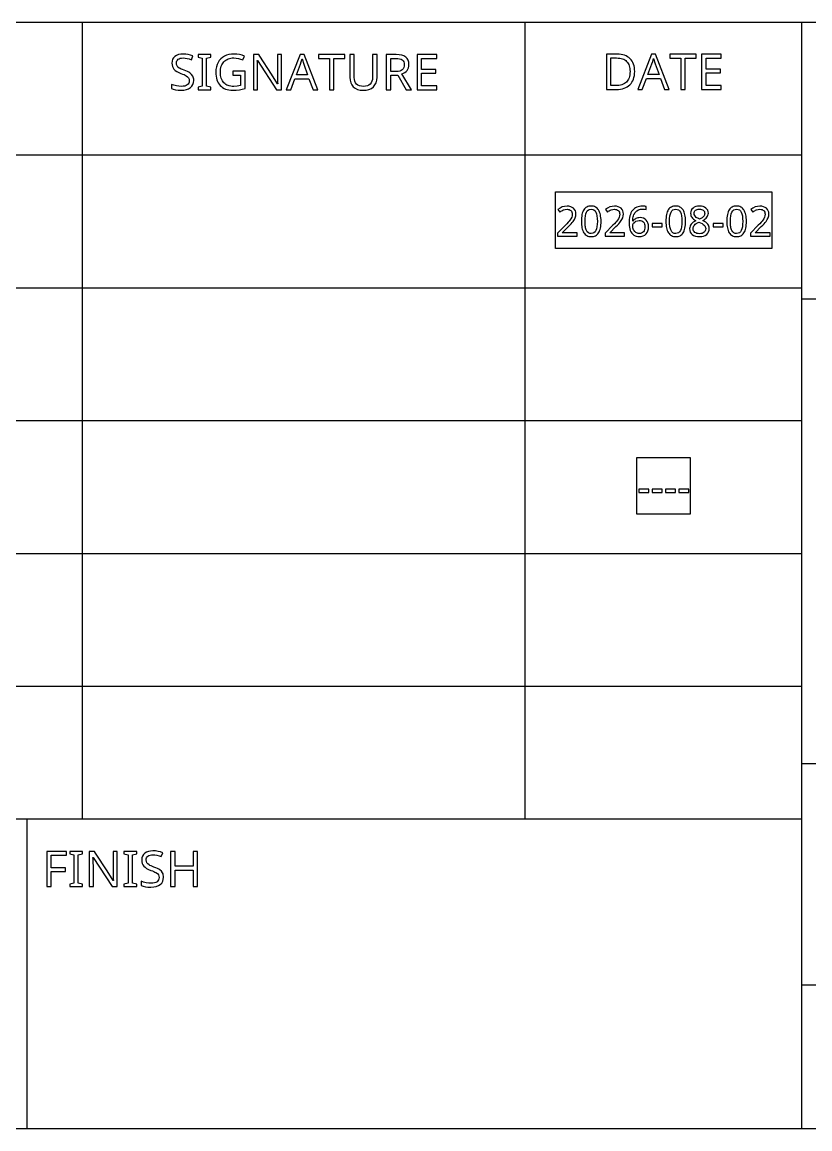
# Model space of a CAD drawing. Extents: x 20 to 297, y 10 to 200.
# Drawn here: x 192.05 to 219.17, y 10 to 48.1 of the extents above; entities that cross this region are included whole.
import ezdxf

# ---------------------------------------------------------------- set-up
doc = ezdxf.new("R2010")
doc.units = 0
doc.header["$LTSCALE"] = 12.7
doc.header["$MEASUREMENT"] = 0
doc.layers.add('BORDER_FRAME', color=7, linetype='CONTINUOUS')
doc.layers.add('TITLE_BLOCK', color=7, linetype='CONTINUOUS')

msp = doc.modelspace()

# ---------------------------------------------------------------- linework, layer by layer
at = {"layer": 'BORDER_FRAME'}
msp.add_line((297, 10), (20, 10), dxfattribs=at)
at = {"layer": 'TITLE_BLOCK'}
for p, q in [((165.555, 48.1), (218.895, 48.1)), ((194.13, 20.668), (194.13, 48.1)), ((209.37, 20.668), (209.37, 48.1)), ((218.895, 10), (218.895, 48.1)), ((218.895, 48.1), (297, 48.1)), ((165.555, 43.528), (218.895, 43.528)), ((165.555, 38.956), (218.895, 38.956)), ((218.895, 38.575), (297, 38.575)), ((165.555, 34.384), (218.895, 34.384)), ((165.555, 29.812), (218.895, 29.812)), ((165.555, 25.24), (218.895, 25.24)), ((218.895, 22.573), (297, 22.573)), ((165.555, 20.668), (218.895, 20.668)), ((192.225, 10), (192.225, 20.668)), ((218.895, 14.953), (297, 14.953))]:
    msp.add_line(p, q, dxfattribs=at)
for points in [[(197.96, 46.096), (197.958, 46.137), (197.952, 46.174), (197.942, 46.209), (197.928, 46.241), (197.928, 46.241), (197.888, 46.299), (197.83, 46.349), (197.83, 46.349), (197.792, 46.373), (197.746, 46.397), (197.692, 46.422), (197.628, 46.446), (197.628, 46.446), (197.575, 46.466), (197.53, 46.486), (197.492, 46.503), (197.462, 46.52), (197.462, 46.52), (197.417, 46.554), (197.386, 46.592), (197.386, 46.592), (197.368, 46.636), (197.368, 46.636), (197.362, 46.691), (197.362, 46.691), (197.366, 46.731), (197.377, 46.765), (197.377, 46.765), (197.396, 46.796), (197.423, 46.822), (197.423, 46.822), (197.457, 46.842), (197.496, 46.857), (197.496, 46.857), (197.541, 46.865), (197.592, 46.868), (197.592, 46.868), (197.661, 46.864), (197.732, 46.852), (197.806, 46.832), (197.883, 46.803), (197.883, 46.803), (197.93, 46.935), (197.852, 46.964), (197.77, 46.986), (197.685, 46.998), (197.596, 47.003), (197.596, 47.003), (197.513, 46.997), (197.438, 46.981), (197.438, 46.981), (197.372, 46.955), (197.314, 46.919), (197.314, 46.919), (197.268, 46.873), (197.234, 46.82), (197.234, 46.82), (197.215, 46.76), (197.208, 46.693), (197.208, 46.693), (197.212, 46.63), (197.225, 46.573), (197.225, 46.573), (197.248, 46.522), (197.28, 46.477), (197.28, 46.477), (197.322, 46.437), (197.376, 46.399), (197.443, 46.365), (197.521, 46.332), (197.521, 46.332), (197.577, 46.311), (197.625, 46.292), (197.665, 46.273), (197.698, 46.255), (197.698, 46.255), (197.748, 46.22), (197.782, 46.182), (197.782, 46.182), (197.8, 46.137), (197.8, 46.137), (197.807, 46.083), (197.807, 46.083), (197.802, 46.039), (197.789, 46), (197.789, 46), (197.768, 45.967), (197.738, 45.939), (197.738, 45.939), (197.699, 45.916), (197.651, 45.899), (197.651, 45.899), (197.596, 45.89), (197.533, 45.887), (197.533, 45.887), (197.45, 45.891), (197.361, 45.906), (197.361, 45.906), (197.273, 45.928), (197.192, 45.958), (197.192, 45.958), (197.192, 45.812), (197.257, 45.787), (197.335, 45.769), (197.424, 45.758), (197.526, 45.754), (197.526, 45.754), (197.623, 45.76), (197.708, 45.777), (197.708, 45.777), (197.782, 45.806), (197.845, 45.846), (197.845, 45.846), (197.895, 45.896), (197.93, 45.954), (197.93, 45.954), (197.952, 46.02), (197.96, 46.096), (197.96, 46.096)], [(198.546, 45.771), (198.546, 45.859), (198.403, 45.891), (198.403, 46.863), (198.546, 46.897), (198.546, 46.985), (198.107, 46.985), (198.107, 46.897), (198.25, 46.863), (198.25, 45.891), (198.107, 45.859), (198.107, 45.771), (198.546, 45.771)], [(199.308, 46.412), (199.308, 46.276), (199.575, 46.276), (199.575, 45.916), (199.457, 45.894), (199.337, 45.887), (199.337, 45.887), (199.282, 45.888), (199.231, 45.894), (199.184, 45.904), (199.14, 45.917), (199.14, 45.917), (199.099, 45.935), (199.061, 45.957), (199.027, 45.982), (198.996, 46.012), (198.996, 46.012), (198.968, 46.045), (198.945, 46.081), (198.924, 46.122), (198.908, 46.166), (198.908, 46.166), (198.895, 46.213), (198.886, 46.265), (198.881, 46.32), (198.879, 46.378), (198.879, 46.378), (198.886, 46.486), (198.909, 46.582), (198.909, 46.582), (198.926, 46.625), (198.947, 46.665), (198.972, 46.703), (199.001, 46.737), (199.001, 46.737), (199.033, 46.768), (199.068, 46.794), (199.105, 46.817), (199.146, 46.835), (199.146, 46.835), (199.19, 46.849), (199.237, 46.86), (199.287, 46.866), (199.34, 46.868), (199.34, 46.868), (199.417, 46.864), (199.495, 46.851), (199.573, 46.829), (199.653, 46.798), (199.653, 46.798), (199.711, 46.931), (199.626, 46.963), (199.537, 46.985), (199.444, 46.998), (199.349, 47.003), (199.349, 47.003), (199.255, 46.998), (199.168, 46.984), (199.087, 46.96), (199.013, 46.927), (199.013, 46.927), (198.946, 46.885), (198.887, 46.835), (198.887, 46.835), (198.837, 46.777), (198.795, 46.71), (198.795, 46.71), (198.762, 46.636), (198.738, 46.556), (198.724, 46.47), (198.719, 46.378), (198.719, 46.378), (198.722, 46.306), (198.729, 46.239), (198.74, 46.175), (198.757, 46.116), (198.757, 46.116), (198.778, 46.06), (198.805, 46.009), (198.836, 45.962), (198.871, 45.919), (198.871, 45.919), (198.911, 45.88), (198.955, 45.847), (199.003, 45.818), (199.054, 45.795), (199.054, 45.795), (199.11, 45.777), (199.17, 45.765), (199.233, 45.757), (199.301, 45.754), (199.301, 45.754), (199.424, 45.758), (199.532, 45.77), (199.532, 45.77), (199.631, 45.79), (199.728, 45.817), (199.728, 45.817), (199.728, 46.412), (199.308, 46.412)], [(200.982, 45.771), (200.982, 46.985), (200.839, 46.985), (200.839, 46.3), (200.839, 46.268), (200.84, 46.228), (200.842, 46.18), (200.844, 46.122), (200.844, 46.122), (200.846, 46.068), (200.848, 46.026), (200.85, 45.997), (200.851, 45.98), (200.851, 45.98), (200.844, 45.98), (200.632, 46.31), (200.233, 46.926), (200.196, 46.985), (200.019, 46.985), (200.019, 45.771), (200.16, 45.771), (200.16, 46.45), (200.16, 46.508), (200.158, 46.571), (200.155, 46.639), (200.15, 46.712), (200.15, 46.712), (200.146, 46.779), (200.153, 46.779), (200.803, 45.771), (200.982, 45.771)], [(202.073, 45.771), (202.232, 45.771), (201.758, 46.99), (201.62, 46.99), (201.146, 45.771), (201.301, 45.771), (201.445, 46.147), (201.927, 46.147), (202.073, 45.771)], [(202.783, 45.771), (202.783, 46.851), (203.16, 46.851), (203.16, 46.985), (202.25, 46.985), (202.25, 46.851), (202.63, 46.851), (202.63, 45.771), (202.783, 45.771)], [(204.268, 46.985), (204.116, 46.985), (204.116, 46.2), (204.111, 46.128), (204.095, 46.065), (204.095, 46.065), (204.07, 46.011), (204.035, 45.967), (204.035, 45.967), (203.99, 45.932), (203.937, 45.906), (203.937, 45.906), (203.874, 45.891), (203.804, 45.887), (203.804, 45.887), (203.729, 45.891), (203.664, 45.906), (203.664, 45.906), (203.61, 45.932), (203.565, 45.968), (203.565, 45.968), (203.53, 46.013), (203.505, 46.066), (203.505, 46.066), (203.491, 46.128), (203.486, 46.198), (203.486, 46.198), (203.486, 46.985), (203.332, 46.985), (203.332, 46.203), (203.34, 46.104), (203.362, 46.016), (203.362, 46.016), (203.4, 45.939), (203.453, 45.874), (203.453, 45.874), (203.52, 45.822), (203.599, 45.784), (203.599, 45.784), (203.691, 45.762), (203.795, 45.754), (203.795, 45.754), (203.9, 45.762), (203.992, 45.784), (203.992, 45.784), (204.074, 45.821), (204.143, 45.873), (204.143, 45.873), (204.197, 45.938), (204.237, 46.014), (204.237, 46.014), (204.26, 46.101), (204.268, 46.2), (204.268, 46.2), (204.268, 46.985)], [(204.741, 46.273), (204.982, 46.273), (205.276, 45.771), (205.455, 45.771), (205.122, 46.315), (205.179, 46.338), (205.227, 46.367), (205.227, 46.367), (205.269, 46.4), (205.304, 46.438), (205.304, 46.438), (205.331, 46.481), (205.349, 46.529), (205.349, 46.529), (205.361, 46.582), (205.365, 46.641), (205.365, 46.641), (205.358, 46.721), (205.338, 46.791), (205.338, 46.791), (205.304, 46.85), (205.256, 46.899), (205.256, 46.899), (205.195, 46.937), (205.119, 46.964), (205.119, 46.964), (205.028, 46.98), (204.923, 46.985), (204.923, 46.985), (204.588, 46.985), (204.588, 45.771), (204.741, 45.771), (204.741, 46.273)], [(206.324, 45.771), (206.324, 45.906), (205.799, 45.906), (205.799, 46.339), (206.294, 46.339), (206.294, 46.472), (205.799, 46.472), (205.799, 46.851), (206.324, 46.851), (206.324, 46.985), (205.646, 46.985), (205.646, 45.771), (206.324, 45.771)], [(213.137, 46.402), (213.134, 46.471), (213.127, 46.536), (213.114, 46.597), (213.097, 46.654), (213.097, 46.654), (213.075, 46.707), (213.048, 46.756), (213.016, 46.801), (212.979, 46.842), (212.979, 46.842), (212.937, 46.878), (212.892, 46.91), (212.843, 46.937), (212.79, 46.959), (212.79, 46.959), (212.732, 46.976), (212.671, 46.988), (212.607, 46.995), (212.538, 46.998), (212.538, 46.998), (212.164, 46.998), (212.164, 45.784), (212.502, 45.784), (212.576, 45.786), (212.646, 45.793), (212.712, 45.805), (212.773, 45.823), (212.773, 45.823), (212.829, 45.845), (212.881, 45.872), (212.929, 45.905), (212.972, 45.942), (212.972, 45.942), (213.011, 45.984), (213.044, 46.031), (213.072, 46.081), (213.095, 46.136), (213.095, 46.136), (213.113, 46.196), (213.126, 46.261), (213.134, 46.329), (213.137, 46.402), (213.137, 46.402)], [(212.976, 46.397), (212.974, 46.339), (212.968, 46.284), (212.958, 46.233), (212.944, 46.185), (212.944, 46.185), (212.927, 46.142), (212.906, 46.103), (212.881, 46.067), (212.852, 46.035), (212.852, 46.035), (212.819, 46.007), (212.782, 45.982), (212.742, 45.962), (212.697, 45.945), (212.697, 45.945), (212.649, 45.932), (212.597, 45.922), (212.542, 45.917), (212.482, 45.915), (212.482, 45.915), (212.317, 45.915), (212.317, 46.867), (212.516, 46.867), (212.572, 46.865), (212.624, 46.86), (212.673, 46.851), (212.717, 46.837), (212.717, 46.837), (212.759, 46.821), (212.796, 46.8), (212.831, 46.776), (212.861, 46.748), (212.861, 46.748), (212.888, 46.716), (212.911, 46.681), (212.931, 46.643), (212.947, 46.601), (212.947, 46.601), (212.959, 46.555), (212.968, 46.506), (212.974, 46.453), (212.976, 46.397), (212.976, 46.397)], [(214.167, 45.784), (214.326, 45.784), (213.853, 47.003), (213.715, 47.003), (213.241, 45.784), (213.395, 45.784), (213.54, 46.16), (214.021, 46.16), (214.167, 45.784)], [(214.877, 45.784), (214.877, 46.863), (215.255, 46.863), (215.255, 46.998), (214.344, 46.998), (214.344, 46.863), (214.724, 46.863), (214.724, 45.784), (214.877, 45.784)], [(216.117, 45.784), (216.117, 45.918), (215.592, 45.918), (215.592, 46.352), (216.087, 46.352), (216.087, 46.484), (215.592, 46.484), (215.592, 46.863), (216.117, 46.863), (216.117, 46.998), (215.439, 46.998), (215.439, 45.784), (216.117, 45.784)], [(201.881, 46.283), (201.497, 46.283), (201.635, 46.651), (201.661, 46.737), (201.687, 46.832), (201.687, 46.832), (201.745, 46.651), (201.881, 46.283)], [(204.741, 46.402), (204.741, 46.853), (204.914, 46.853), (204.986, 46.85), (205.047, 46.84), (205.047, 46.84), (205.098, 46.823), (205.138, 46.8), (205.138, 46.8), (205.168, 46.77), (205.189, 46.732), (205.189, 46.732), (205.202, 46.687), (205.207, 46.633), (205.207, 46.633), (205.202, 46.579), (205.189, 46.533), (205.189, 46.533), (205.168, 46.493), (205.139, 46.46), (205.139, 46.46), (205.099, 46.435), (205.05, 46.416), (205.05, 46.416), (204.992, 46.406), (204.923, 46.402), (204.923, 46.402), (204.741, 46.402)], [(213.976, 46.295), (213.591, 46.295), (213.729, 46.663), (213.756, 46.75), (213.781, 46.845), (213.781, 46.845), (213.839, 46.663), (213.976, 46.295)], [(211.158, 40.731), (211.158, 40.845), (210.642, 40.845), (210.642, 40.851), (210.855, 41.061), (210.908, 41.114), (210.954, 41.161), (210.99, 41.202), (211.019, 41.237), (211.019, 41.237), (211.062, 41.302), (211.092, 41.364), (211.092, 41.364), (211.111, 41.428), (211.117, 41.494), (211.117, 41.494), (211.111, 41.554), (211.096, 41.607), (211.096, 41.607), (211.07, 41.653), (211.033, 41.692), (211.033, 41.692), (210.987, 41.724), (210.935, 41.747), (210.935, 41.747), (210.875, 41.761), (210.808, 41.766), (210.808, 41.766), (210.724, 41.758), (210.644, 41.736), (210.644, 41.736), (210.568, 41.698), (210.495, 41.646), (210.495, 41.646), (210.562, 41.561), (210.596, 41.587), (210.629, 41.608), (210.659, 41.625), (210.688, 41.637), (210.688, 41.637), (210.746, 41.653), (210.808, 41.658), (210.808, 41.658), (210.847, 41.655), (210.882, 41.646), (210.882, 41.646), (210.913, 41.632), (210.939, 41.613), (210.939, 41.613), (210.96, 41.588), (210.975, 41.558), (210.975, 41.558), (210.984, 41.525), (210.988, 41.487), (210.988, 41.487), (210.983, 41.432), (210.968, 41.381), (210.968, 41.381), (210.944, 41.331), (210.91, 41.28), (210.91, 41.28), (210.885, 41.249), (210.851, 41.21), (210.806, 41.162), (210.75, 41.106), (210.75, 41.106), (210.483, 40.836), (210.483, 40.731), (211.158, 40.731)], [(211.979, 41.242), (211.978, 41.305), (211.973, 41.363), (211.966, 41.418), (211.957, 41.468), (211.957, 41.468), (211.944, 41.515), (211.93, 41.558), (211.912, 41.598), (211.892, 41.633), (211.892, 41.633), (211.869, 41.664), (211.843, 41.692), (211.815, 41.715), (211.785, 41.733), (211.785, 41.733), (211.752, 41.748), (211.717, 41.759), (211.679, 41.765), (211.639, 41.767), (211.639, 41.767), (211.597, 41.765), (211.558, 41.759), (211.522, 41.749), (211.489, 41.734), (211.489, 41.734), (211.458, 41.716), (211.431, 41.694), (211.431, 41.694), (211.406, 41.668), (211.384, 41.638), (211.384, 41.638), (211.365, 41.603), (211.348, 41.564), (211.333, 41.521), (211.322, 41.474), (211.322, 41.474), (211.313, 41.423), (211.307, 41.367), (211.303, 41.307), (211.301, 41.242), (211.301, 41.242), (211.303, 41.18), (211.307, 41.121), (211.313, 41.066), (211.322, 41.015), (211.322, 41.015), (211.335, 40.968), (211.349, 40.925), (211.367, 40.886), (211.387, 40.85), (211.387, 40.85), (211.41, 40.819), (211.435, 40.792), (211.463, 40.769), (211.493, 40.75), (211.493, 40.75), (211.526, 40.735), (211.561, 40.725), (211.599, 40.719), (211.639, 40.717), (211.639, 40.717), (211.681, 40.719), (211.719, 40.725), (211.755, 40.735), (211.788, 40.749), (211.788, 40.749), (211.819, 40.767), (211.847, 40.79), (211.847, 40.79), (211.872, 40.816), (211.894, 40.847), (211.894, 40.847), (211.914, 40.881), (211.931, 40.92), (211.946, 40.963), (211.957, 41.01), (211.957, 41.01), (211.967, 41.062), (211.973, 41.118), (211.978, 41.178), (211.979, 41.242), (211.979, 41.242)], [(211.428, 41.242), (211.431, 41.344), (211.44, 41.431), (211.456, 41.503), (211.477, 41.56), (211.477, 41.56), (211.506, 41.604), (211.506, 41.604), (211.543, 41.634), (211.543, 41.634), (211.587, 41.653), (211.587, 41.653), (211.639, 41.66), (211.639, 41.66), (211.691, 41.653), (211.691, 41.653), (211.735, 41.634), (211.735, 41.634), (211.772, 41.602), (211.772, 41.602), (211.801, 41.558), (211.801, 41.558), (211.823, 41.501), (211.839, 41.429), (211.849, 41.343), (211.852, 41.242), (211.852, 41.242), (211.849, 41.141), (211.839, 41.054), (211.823, 40.982), (211.801, 40.924), (211.801, 40.924), (211.772, 40.88), (211.772, 40.88), (211.735, 40.849), (211.735, 40.849), (211.691, 40.83), (211.691, 40.83), (211.639, 40.824), (211.639, 40.824), (211.588, 40.829), (211.588, 40.829), (211.544, 40.848), (211.544, 40.848), (211.507, 40.879), (211.507, 40.879), (211.478, 40.922), (211.478, 40.922), (211.466, 40.949), (211.456, 40.979), (211.447, 41.013), (211.44, 41.051), (211.435, 41.093), (211.431, 41.139), (211.429, 41.189), (211.428, 41.242), (211.428, 41.242)], [(212.792, 40.731), (212.792, 40.845), (212.276, 40.845), (212.276, 40.851), (212.489, 41.061), (212.542, 41.114), (212.587, 41.161), (212.624, 41.202), (212.653, 41.237), (212.653, 41.237), (212.696, 41.302), (212.726, 41.364), (212.726, 41.364), (212.744, 41.428), (212.75, 41.494), (212.75, 41.494), (212.745, 41.554), (212.73, 41.607), (212.73, 41.607), (212.703, 41.653), (212.667, 41.692), (212.667, 41.692), (212.621, 41.724), (212.568, 41.747), (212.568, 41.747), (212.509, 41.761), (212.441, 41.766), (212.441, 41.766), (212.358, 41.758), (212.278, 41.736), (212.278, 41.736), (212.202, 41.698), (212.129, 41.646), (212.129, 41.646), (212.196, 41.561), (212.23, 41.587), (212.263, 41.608), (212.293, 41.625), (212.322, 41.637), (212.322, 41.637), (212.38, 41.653), (212.441, 41.658), (212.441, 41.658), (212.481, 41.655), (212.516, 41.646), (212.516, 41.646), (212.547, 41.632), (212.573, 41.613), (212.573, 41.613), (212.594, 41.588), (212.609, 41.558), (212.609, 41.558), (212.618, 41.525), (212.621, 41.487), (212.621, 41.487), (212.617, 41.432), (212.602, 41.381), (212.602, 41.381), (212.578, 41.331), (212.544, 41.28), (212.544, 41.28), (212.519, 41.249), (212.485, 41.21), (212.439, 41.162), (212.384, 41.106), (212.384, 41.106), (212.117, 40.836), (212.117, 40.731), (212.792, 40.731)], [(212.944, 41.167), (212.947, 41.1), (212.955, 41.037), (212.968, 40.979), (212.987, 40.925), (212.987, 40.925), (213.01, 40.877), (213.038, 40.835), (213.038, 40.835), (213.071, 40.8), (213.108, 40.77), (213.108, 40.77), (213.148, 40.747), (213.193, 40.73), (213.193, 40.73), (213.24, 40.72), (213.291, 40.717), (213.291, 40.717), (213.362, 40.723), (213.425, 40.74), (213.425, 40.74), (213.481, 40.769), (213.528, 40.809), (213.528, 40.809), (213.566, 40.859), (213.593, 40.917), (213.593, 40.917), (213.61, 40.984), (213.616, 41.06), (213.616, 41.06), (213.61, 41.127), (213.595, 41.187), (213.595, 41.187), (213.571, 41.24), (213.537, 41.286), (213.537, 41.286), (213.493, 41.322), (213.443, 41.348), (213.443, 41.348), (213.385, 41.364), (213.32, 41.369), (213.32, 41.369), (213.28, 41.367), (213.243, 41.362), (213.208, 41.352), (213.177, 41.339), (213.177, 41.339), (213.148, 41.322), (213.122, 41.302), (213.122, 41.302), (213.099, 41.277), (213.078, 41.249), (213.078, 41.249), (213.07, 41.249), (213.073, 41.301), (213.079, 41.349), (213.087, 41.394), (213.098, 41.435), (213.098, 41.435), (213.111, 41.472), (213.127, 41.506), (213.144, 41.537), (213.165, 41.563), (213.165, 41.563), (213.213, 41.607), (213.27, 41.637), (213.27, 41.637), (213.337, 41.656), (213.414, 41.662), (213.414, 41.662), (213.48, 41.658), (213.537, 41.646), (213.537, 41.646), (213.537, 41.752), (213.513, 41.758), (213.483, 41.762), (213.449, 41.765), (213.411, 41.766), (213.411, 41.766), (213.354, 41.763), (213.301, 41.756), (213.252, 41.744), (213.207, 41.728), (213.207, 41.728), (213.165, 41.707), (213.126, 41.681), (213.092, 41.651), (213.061, 41.616), (213.061, 41.616), (213.033, 41.576), (213.01, 41.532), (212.99, 41.482), (212.973, 41.429), (212.973, 41.429), (212.961, 41.37), (212.952, 41.307), (212.946, 41.239), (212.944, 41.167), (212.944, 41.167)], [(214.889, 41.242), (214.888, 41.305), (214.884, 41.363), (214.877, 41.418), (214.867, 41.468), (214.867, 41.468), (214.855, 41.515), (214.84, 41.558), (214.823, 41.598), (214.802, 41.633), (214.802, 41.633), (214.779, 41.664), (214.754, 41.692), (214.726, 41.715), (214.695, 41.733), (214.695, 41.733), (214.663, 41.748), (214.628, 41.759), (214.59, 41.765), (214.55, 41.767), (214.55, 41.767), (214.508, 41.765), (214.469, 41.759), (214.433, 41.749), (214.4, 41.734), (214.4, 41.734), (214.369, 41.716), (214.341, 41.694), (214.341, 41.694), (214.316, 41.668), (214.294, 41.638), (214.294, 41.638), (214.275, 41.603), (214.258, 41.564), (214.244, 41.521), (214.232, 41.474), (214.232, 41.474), (214.223, 41.423), (214.217, 41.367), (214.213, 41.307), (214.212, 41.242), (214.212, 41.242), (214.213, 41.18), (214.217, 41.121), (214.224, 41.066), (214.233, 41.015), (214.233, 41.015), (214.245, 40.968), (214.26, 40.925), (214.278, 40.886), (214.298, 40.85), (214.298, 40.85), (214.32, 40.819), (214.345, 40.792), (214.373, 40.769), (214.403, 40.75), (214.403, 40.75), (214.436, 40.735), (214.472, 40.725), (214.509, 40.719), (214.55, 40.717), (214.55, 40.717), (214.591, 40.719), (214.63, 40.725), (214.666, 40.735), (214.699, 40.749), (214.699, 40.749), (214.73, 40.767), (214.758, 40.79), (214.758, 40.79), (214.783, 40.816), (214.805, 40.847), (214.805, 40.847), (214.825, 40.881), (214.842, 40.92), (214.856, 40.963), (214.868, 41.01), (214.868, 41.01), (214.877, 41.062), (214.884, 41.118), (214.888, 41.178), (214.889, 41.242), (214.889, 41.242)], [(214.338, 41.242), (214.341, 41.344), (214.351, 41.431), (214.366, 41.503), (214.388, 41.56), (214.388, 41.56), (214.416, 41.604), (214.416, 41.604), (214.453, 41.634), (214.453, 41.634), (214.497, 41.653), (214.497, 41.653), (214.55, 41.66), (214.55, 41.66), (214.601, 41.653), (214.601, 41.653), (214.646, 41.634), (214.646, 41.634), (214.682, 41.602), (214.682, 41.602), (214.712, 41.558), (214.712, 41.558), (214.734, 41.501), (214.75, 41.429), (214.759, 41.343), (214.762, 41.242), (214.762, 41.242), (214.759, 41.141), (214.75, 41.054), (214.734, 40.982), (214.712, 40.924), (214.712, 40.924), (214.682, 40.88), (214.682, 40.88), (214.646, 40.849), (214.646, 40.849), (214.601, 40.83), (214.601, 40.83), (214.55, 40.824), (214.55, 40.824), (214.498, 40.829), (214.498, 40.829), (214.454, 40.848), (214.454, 40.848), (214.417, 40.879), (214.417, 40.879), (214.389, 40.922), (214.389, 40.922), (214.377, 40.949), (214.367, 40.979), (214.358, 41.013), (214.351, 41.051), (214.345, 41.093), (214.341, 41.139), (214.339, 41.189), (214.338, 41.242), (214.338, 41.242)], [(215.367, 41.766), (215.301, 41.761), (215.242, 41.749), (215.242, 41.749), (215.19, 41.728), (215.145, 41.699), (215.145, 41.699), (215.108, 41.664), (215.082, 41.622), (215.082, 41.622), (215.067, 41.575), (215.062, 41.523), (215.062, 41.523), (215.064, 41.484), (215.072, 41.447), (215.072, 41.447), (215.085, 41.413), (215.104, 41.381), (215.104, 41.381), (215.128, 41.35), (215.159, 41.32), (215.196, 41.292), (215.24, 41.264), (215.24, 41.264), (215.191, 41.238), (215.148, 41.21), (215.111, 41.179), (215.081, 41.146), (215.081, 41.146), (215.058, 41.111), (215.042, 41.074), (215.042, 41.074), (215.032, 41.033), (215.029, 40.991), (215.029, 40.991), (215.035, 40.929), (215.051, 40.874), (215.051, 40.874), (215.079, 40.827), (215.118, 40.788), (215.118, 40.788), (215.167, 40.757), (215.226, 40.734), (215.226, 40.734), (215.294, 40.721), (215.371, 40.717), (215.371, 40.717), (215.444, 40.722), (215.509, 40.736), (215.509, 40.736), (215.566, 40.759), (215.615, 40.792), (215.615, 40.792), (215.654, 40.833), (215.682, 40.881), (215.682, 40.881), (215.699, 40.935), (215.705, 40.995), (215.705, 40.995), (215.702, 41.037), (215.692, 41.075), (215.692, 41.075), (215.675, 41.111), (215.653, 41.145), (215.653, 41.145), (215.622, 41.178), (215.583, 41.21), (215.535, 41.241), (215.478, 41.271), (215.478, 41.271), (215.525, 41.298), (215.565, 41.325), (215.599, 41.354), (215.625, 41.384), (215.625, 41.384), (215.646, 41.415), (215.66, 41.448), (215.66, 41.448), (215.669, 41.484), (215.672, 41.521), (215.672, 41.521), (215.667, 41.575), (215.651, 41.623), (215.651, 41.623), (215.625, 41.665), (215.589, 41.701), (215.589, 41.701), (215.544, 41.729), (215.491, 41.749), (215.491, 41.749), (215.433, 41.761), (215.367, 41.766), (215.367, 41.766)], [(215.365, 41.664), (215.405, 41.661), (215.44, 41.654), (215.44, 41.654), (215.471, 41.642), (215.498, 41.625), (215.498, 41.625), (215.52, 41.603), (215.535, 41.578), (215.535, 41.578), (215.545, 41.549), (215.548, 41.517), (215.548, 41.517), (215.545, 41.486), (215.538, 41.458), (215.538, 41.458), (215.525, 41.432), (215.508, 41.407), (215.508, 41.407), (215.484, 41.384), (215.454, 41.361), (215.416, 41.34), (215.372, 41.32), (215.372, 41.32), (215.336, 41.336), (215.305, 41.351), (215.279, 41.365), (215.258, 41.379), (215.258, 41.379), (215.227, 41.407), (215.204, 41.439), (215.204, 41.439), (215.19, 41.475), (215.185, 41.517), (215.185, 41.517), (215.188, 41.549), (215.197, 41.578), (215.197, 41.578), (215.213, 41.603), (215.234, 41.625), (215.234, 41.625), (215.261, 41.642), (215.291, 41.654), (215.291, 41.654), (215.326, 41.661), (215.365, 41.664), (215.365, 41.664)], [(216.983, 41.242), (216.982, 41.305), (216.977, 41.363), (216.97, 41.418), (216.961, 41.468), (216.961, 41.468), (216.949, 41.515), (216.934, 41.558), (216.916, 41.598), (216.896, 41.633), (216.896, 41.633), (216.873, 41.664), (216.848, 41.692), (216.82, 41.715), (216.789, 41.733), (216.789, 41.733), (216.756, 41.748), (216.721, 41.759), (216.684, 41.765), (216.643, 41.767), (216.643, 41.767), (216.601, 41.765), (216.563, 41.759), (216.526, 41.749), (216.493, 41.734), (216.493, 41.734), (216.463, 41.716), (216.435, 41.694), (216.435, 41.694), (216.41, 41.668), (216.388, 41.638), (216.388, 41.638), (216.369, 41.603), (216.352, 41.564), (216.338, 41.521), (216.326, 41.474), (216.326, 41.474), (216.317, 41.423), (216.311, 41.367), (216.307, 41.307), (216.306, 41.242), (216.306, 41.242), (216.307, 41.18), (216.311, 41.121), (216.317, 41.066), (216.327, 41.015), (216.327, 41.015), (216.339, 40.968), (216.354, 40.925), (216.371, 40.886), (216.391, 40.85), (216.391, 40.85), (216.414, 40.819), (216.439, 40.792), (216.467, 40.769), (216.497, 40.75), (216.497, 40.75), (216.53, 40.735), (216.565, 40.725), (216.603, 40.719), (216.643, 40.717), (216.643, 40.717), (216.685, 40.719), (216.724, 40.725), (216.759, 40.735), (216.793, 40.749), (216.793, 40.749), (216.823, 40.767), (216.851, 40.79), (216.851, 40.79), (216.876, 40.816), (216.899, 40.847), (216.899, 40.847), (216.918, 40.881), (216.935, 40.92), (216.95, 40.963), (216.961, 41.01), (216.961, 41.01), (216.971, 41.062), (216.978, 41.118), (216.982, 41.178), (216.983, 41.242), (216.983, 41.242)], [(216.432, 41.242), (216.435, 41.344), (216.444, 41.431), (216.46, 41.503), (216.481, 41.56), (216.481, 41.56), (216.51, 41.604), (216.51, 41.604), (216.547, 41.634), (216.547, 41.634), (216.591, 41.653), (216.591, 41.653), (216.643, 41.66), (216.643, 41.66), (216.695, 41.653), (216.695, 41.653), (216.74, 41.634), (216.74, 41.634), (216.776, 41.602), (216.776, 41.602), (216.805, 41.558), (216.805, 41.558), (216.827, 41.501), (216.843, 41.429), (216.853, 41.343), (216.856, 41.242), (216.856, 41.242), (216.853, 41.141), (216.843, 41.054), (216.827, 40.982), (216.805, 40.924), (216.805, 40.924), (216.776, 40.88), (216.776, 40.88), (216.74, 40.849), (216.74, 40.849), (216.695, 40.83), (216.695, 40.83), (216.643, 40.824), (216.643, 40.824), (216.592, 40.829), (216.592, 40.829), (216.548, 40.848), (216.548, 40.848), (216.511, 40.879), (216.511, 40.879), (216.482, 40.922), (216.482, 40.922), (216.47, 40.949), (216.46, 40.979), (216.452, 41.013), (216.444, 41.051), (216.439, 41.093), (216.435, 41.139), (216.433, 41.189), (216.432, 41.242), (216.432, 41.242)], [(217.796, 40.731), (217.796, 40.845), (217.28, 40.845), (217.28, 40.851), (217.493, 41.061), (217.546, 41.114), (217.592, 41.161), (217.628, 41.202), (217.657, 41.237), (217.657, 41.237), (217.7, 41.302), (217.73, 41.364), (217.73, 41.364), (217.749, 41.428), (217.755, 41.494), (217.755, 41.494), (217.749, 41.554), (217.734, 41.607), (217.734, 41.607), (217.708, 41.653), (217.671, 41.692), (217.671, 41.692), (217.625, 41.724), (217.573, 41.747), (217.573, 41.747), (217.513, 41.761), (217.446, 41.766), (217.446, 41.766), (217.362, 41.758), (217.282, 41.736), (217.282, 41.736), (217.206, 41.698), (217.133, 41.646), (217.133, 41.646), (217.2, 41.561), (217.234, 41.587), (217.267, 41.608), (217.297, 41.625), (217.326, 41.637), (217.326, 41.637), (217.384, 41.653), (217.446, 41.658), (217.446, 41.658), (217.485, 41.655), (217.52, 41.646), (217.52, 41.646), (217.551, 41.632), (217.577, 41.613), (217.577, 41.613), (217.598, 41.588), (217.613, 41.558), (217.613, 41.558), (217.622, 41.525), (217.626, 41.487), (217.626, 41.487), (217.621, 41.432), (217.606, 41.381), (217.606, 41.381), (217.582, 41.331), (217.548, 41.28), (217.548, 41.28), (217.523, 41.249), (217.489, 41.21), (217.444, 41.162), (217.388, 41.106), (217.388, 41.106), (217.121, 40.836), (217.121, 40.731), (217.796, 40.731)], [(213.29, 40.822), (213.259, 40.824), (213.23, 40.831), (213.23, 40.831), (213.202, 40.842), (213.177, 40.857), (213.177, 40.857), (213.153, 40.876), (213.132, 40.898), (213.132, 40.898), (213.114, 40.924), (213.099, 40.953), (213.099, 40.953), (213.078, 41.016), (213.071, 41.084), (213.071, 41.084), (213.078, 41.131), (213.078, 41.131), (213.101, 41.176), (213.101, 41.176), (213.137, 41.216), (213.182, 41.246), (213.182, 41.246), (213.236, 41.265), (213.294, 41.271), (213.294, 41.271), (213.339, 41.267), (213.378, 41.257), (213.378, 41.257), (213.412, 41.24), (213.44, 41.216), (213.44, 41.216), (213.462, 41.186), (213.478, 41.15), (213.478, 41.15), (213.488, 41.108), (213.491, 41.06), (213.491, 41.06), (213.488, 41.006), (213.478, 40.959), (213.478, 40.959), (213.462, 40.918), (213.439, 40.884), (213.439, 40.884), (213.41, 40.857), (213.376, 40.838), (213.376, 40.838), (213.335, 40.826), (213.29, 40.822), (213.29, 40.822)], [(213.74, 41.058), (214.086, 41.058), (214.086, 41.17), (213.74, 41.17), (213.74, 41.058)], [(215.152, 40.99), (215.155, 41.025), (215.163, 41.057), (215.163, 41.057), (215.178, 41.088), (215.198, 41.116), (215.198, 41.116), (215.224, 41.142), (215.258, 41.167), (215.298, 41.19), (215.345, 41.212), (215.345, 41.212), (215.405, 41.189), (215.455, 41.164), (215.496, 41.139), (215.528, 41.113), (215.528, 41.113), (215.551, 41.086), (215.568, 41.057), (215.568, 41.057), (215.579, 41.026), (215.582, 40.994), (215.582, 40.994), (215.579, 40.954), (215.568, 40.919), (215.568, 40.919), (215.55, 40.889), (215.525, 40.864), (215.525, 40.864), (215.494, 40.843), (215.457, 40.828), (215.457, 40.828), (215.415, 40.82), (215.368, 40.817), (215.368, 40.817), (215.32, 40.82), (215.277, 40.828), (215.277, 40.828), (215.24, 40.843), (215.209, 40.863), (215.209, 40.863), (215.184, 40.888), (215.166, 40.917), (215.166, 40.917), (215.155, 40.951), (215.152, 40.99), (215.152, 40.99)], [(215.833, 41.058), (216.179, 41.058), (216.179, 41.17), (215.833, 41.17), (215.833, 41.058)], [(213.277, 31.913), (213.623, 31.913), (213.623, 32.025), (213.277, 32.025), (213.277, 31.913)], [(213.737, 31.913), (214.083, 31.913), (214.083, 32.025), (213.737, 32.025), (213.737, 31.913)], [(214.196, 31.913), (214.542, 31.913), (214.542, 32.025), (214.196, 32.025), (214.196, 31.913)], [(214.656, 31.913), (215.002, 31.913), (215.002, 32.025), (214.656, 32.025), (214.656, 31.913)], [(193.057, 18.339), (193.057, 18.855), (193.55, 18.855), (193.55, 18.989), (193.057, 18.989), (193.057, 19.419), (193.582, 19.419), (193.582, 19.553), (192.904, 19.553), (192.904, 18.339), (193.057, 18.339)], [(194.128, 18.339), (194.128, 18.427), (193.985, 18.459), (193.985, 19.431), (194.128, 19.465), (194.128, 19.553), (193.69, 19.553), (193.69, 19.465), (193.832, 19.431), (193.832, 18.459), (193.69, 18.427), (193.69, 18.339), (194.128, 18.339)], [(195.326, 18.339), (195.326, 19.553), (195.183, 19.553), (195.183, 18.868), (195.183, 18.836), (195.184, 18.796), (195.186, 18.748), (195.188, 18.69), (195.188, 18.69), (195.19, 18.636), (195.192, 18.594), (195.193, 18.565), (195.194, 18.548), (195.194, 18.548), (195.188, 18.548), (194.976, 18.878), (194.577, 19.494), (194.54, 19.553), (194.363, 19.553), (194.363, 18.339), (194.504, 18.339), (194.504, 19.018), (194.504, 19.076), (194.502, 19.139), (194.499, 19.207), (194.494, 19.28), (194.494, 19.28), (194.49, 19.347), (194.497, 19.347), (195.147, 18.339), (195.326, 18.339)], [(195.997, 18.339), (195.997, 18.427), (195.854, 18.459), (195.854, 19.431), (195.997, 19.465), (195.997, 19.553), (195.558, 19.553), (195.558, 19.465), (195.701, 19.431), (195.701, 18.459), (195.558, 18.427), (195.558, 18.339), (195.997, 18.339)], [(196.92, 18.664), (196.918, 18.705), (196.912, 18.742), (196.902, 18.777), (196.889, 18.809), (196.889, 18.809), (196.848, 18.867), (196.791, 18.917), (196.791, 18.917), (196.753, 18.941), (196.707, 18.965), (196.652, 18.99), (196.589, 19.014), (196.589, 19.014), (196.536, 19.034), (196.491, 19.054), (196.453, 19.071), (196.423, 19.088), (196.423, 19.088), (196.378, 19.122), (196.346, 19.16), (196.346, 19.16), (196.329, 19.204), (196.329, 19.204), (196.323, 19.259), (196.323, 19.259), (196.327, 19.299), (196.338, 19.333), (196.338, 19.333), (196.357, 19.364), (196.384, 19.39), (196.384, 19.39), (196.417, 19.41), (196.457, 19.425), (196.457, 19.425), (196.502, 19.433), (196.553, 19.436), (196.553, 19.436), (196.622, 19.432), (196.693, 19.42), (196.767, 19.4), (196.844, 19.371), (196.844, 19.371), (196.891, 19.503), (196.813, 19.532), (196.731, 19.554), (196.646, 19.566), (196.556, 19.571), (196.556, 19.571), (196.473, 19.565), (196.399, 19.549), (196.399, 19.549), (196.332, 19.523), (196.275, 19.487), (196.275, 19.487), (196.228, 19.441), (196.195, 19.388), (196.195, 19.388), (196.175, 19.328), (196.169, 19.261), (196.169, 19.261), (196.173, 19.198), (196.186, 19.141), (196.186, 19.141), (196.209, 19.09), (196.241, 19.045), (196.241, 19.045), (196.283, 19.005), (196.337, 18.967), (196.403, 18.933), (196.482, 18.9), (196.482, 18.9), (196.537, 18.879), (196.585, 18.86), (196.626, 18.841), (196.659, 18.823), (196.659, 18.823), (196.709, 18.788), (196.743, 18.75), (196.743, 18.75), (196.761, 18.705), (196.761, 18.705), (196.767, 18.651), (196.767, 18.651), (196.763, 18.607), (196.75, 18.568), (196.75, 18.568), (196.728, 18.535), (196.699, 18.507), (196.699, 18.507), (196.659, 18.484), (196.612, 18.467), (196.612, 18.467), (196.557, 18.458), (196.493, 18.455), (196.493, 18.455), (196.411, 18.459), (196.321, 18.474), (196.321, 18.474), (196.234, 18.496), (196.153, 18.526), (196.153, 18.526), (196.153, 18.38), (196.218, 18.355), (196.295, 18.337), (196.385, 18.326), (196.487, 18.322), (196.487, 18.322), (196.583, 18.328), (196.669, 18.345), (196.669, 18.345), (196.743, 18.374), (196.806, 18.414), (196.806, 18.414), (196.856, 18.464), (196.891, 18.522), (196.891, 18.522), (196.913, 18.588), (196.92, 18.664), (196.92, 18.664)], [(198.094, 18.339), (198.094, 19.553), (197.941, 19.553), (197.941, 19.04), (197.318, 19.04), (197.318, 19.553), (197.165, 19.553), (197.165, 18.339), (197.318, 18.339), (197.318, 18.905), (197.941, 18.905), (197.941, 18.339), (198.094, 18.339)]]:
    msp.add_lwpolyline(points, close=True, dxfattribs=at)
at = {"layer": 'TITLE_BLOCK', "color": 254}
for points in [[(210.408, 40.312), (210.408, 42.258), (217.863, 42.258), (217.863, 40.312), (210.408, 40.312)], [(213.213, 31.167), (213.213, 33.113), (215.052, 33.113), (215.052, 31.167), (213.213, 31.167)]]:
    msp.add_lwpolyline(points, close=True, dxfattribs=at)

doc.saveas('drawing.dxf')
